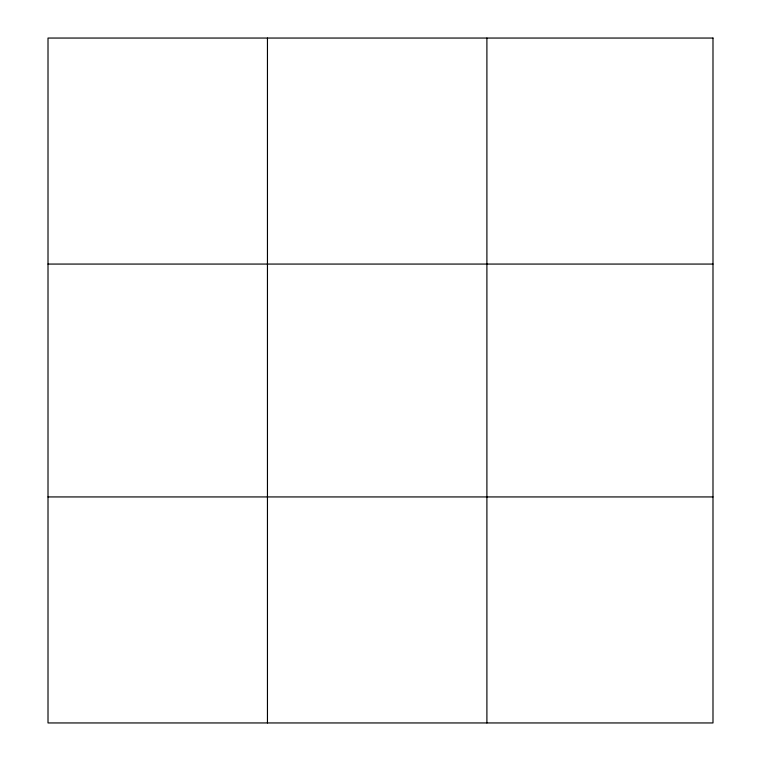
<?xml version="1.0" encoding="UTF-8"?>
<svg xmlns="http://www.w3.org/2000/svg" width="761" height="761" viewBox="0 0 761 761"><rect width="100%" height="100%" fill="white"/><g stroke="black" fill="none" stroke-linecap="round" stroke-linejoin="round"><path stroke-width="1.14" d="M267.453 722.95L267.453 38.05M486.897 722.95L486.897 38.05M48.01 264.067L712.99 264.067M48.01 496.933L712.99 496.933M712.99 38.05L712.99 722.95L48.01 722.95L48.01 38.05L712.99 38.05"/></g></svg>
